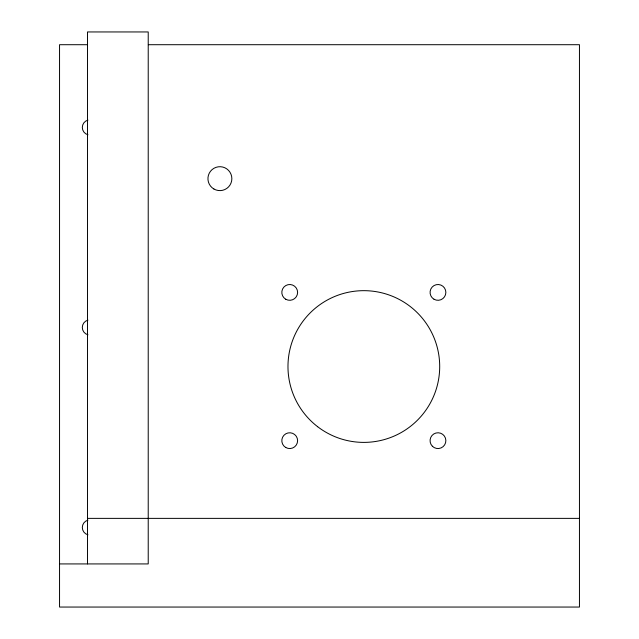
<?xml version="1.0" encoding="UTF-8"?>
<svg xmlns="http://www.w3.org/2000/svg" width="639" height="639" viewBox="0 0 639 639"><rect width="100%" height="100%" fill="white"/><g stroke="black" fill="none" stroke-linecap="round" stroke-linejoin="round"><path stroke-width="0.96" d="M87.487 44.706L59.547 44.706L59.547 607.05L579.453 607.05L579.453 44.706L148.36 44.706M87.487 518.373L579.453 518.373M59.547 563.925L148.224 563.925L148.224 31.95L87.487 31.95L87.487 563.925M87.95 534.819A7.588 7.588 0 0 1 87.95 520.154M87.95 334.796A7.588 7.588 0 0 1 87.95 320.123M87.95 134.765A7.588 7.588 0 0 1 87.95 120.1M285.761 447.5A7.9 7.9 0 0 0 297.606 440.662A7.9 7.9 0 0 0 285.761 433.825A7.9 7.9 0 0 0 285.761 447.5M432.379 446.246A7.9 7.9 0 0 0 445.591 442.707A7.9 7.9 0 0 0 435.918 433.034A7.9 7.9 0 0 0 432.379 446.246M317.655 426.716A75.865 75.865 0 0 0 439.049 376.435A75.865 75.865 0 0 0 334.804 296.44A75.865 75.865 0 0 0 317.655 426.716M285.761 299.244A7.9 7.9 0 0 0 297.606 292.406A7.9 7.9 0 0 0 285.761 285.569A7.9 7.9 0 0 0 285.761 299.244M434.017 299.244A7.9 7.9 0 0 0 445.862 292.406A7.9 7.9 0 0 0 434.017 285.569A7.9 7.9 0 0 0 434.017 299.244M213.913 189.008A11.957 11.957 0 0 0 231.853 178.656A11.957 11.957 0 0 0 213.913 168.305A11.957 11.957 0 0 0 213.913 189.008"/></g></svg>
